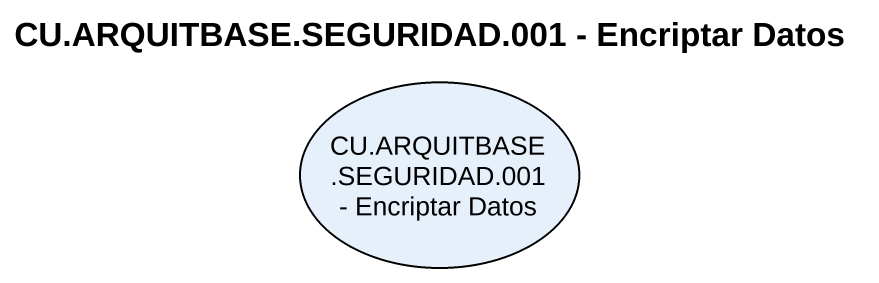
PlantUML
@startuml
title CU.ARQUITBASE.SEGURIDAD.001 - Encriptar Datos
usecase "CU.ARQUITBASE.SEGURIDAD.001 - Encriptar Datos" as CU_ARQUITBASE_SEGURIDAD_001
@enduml
